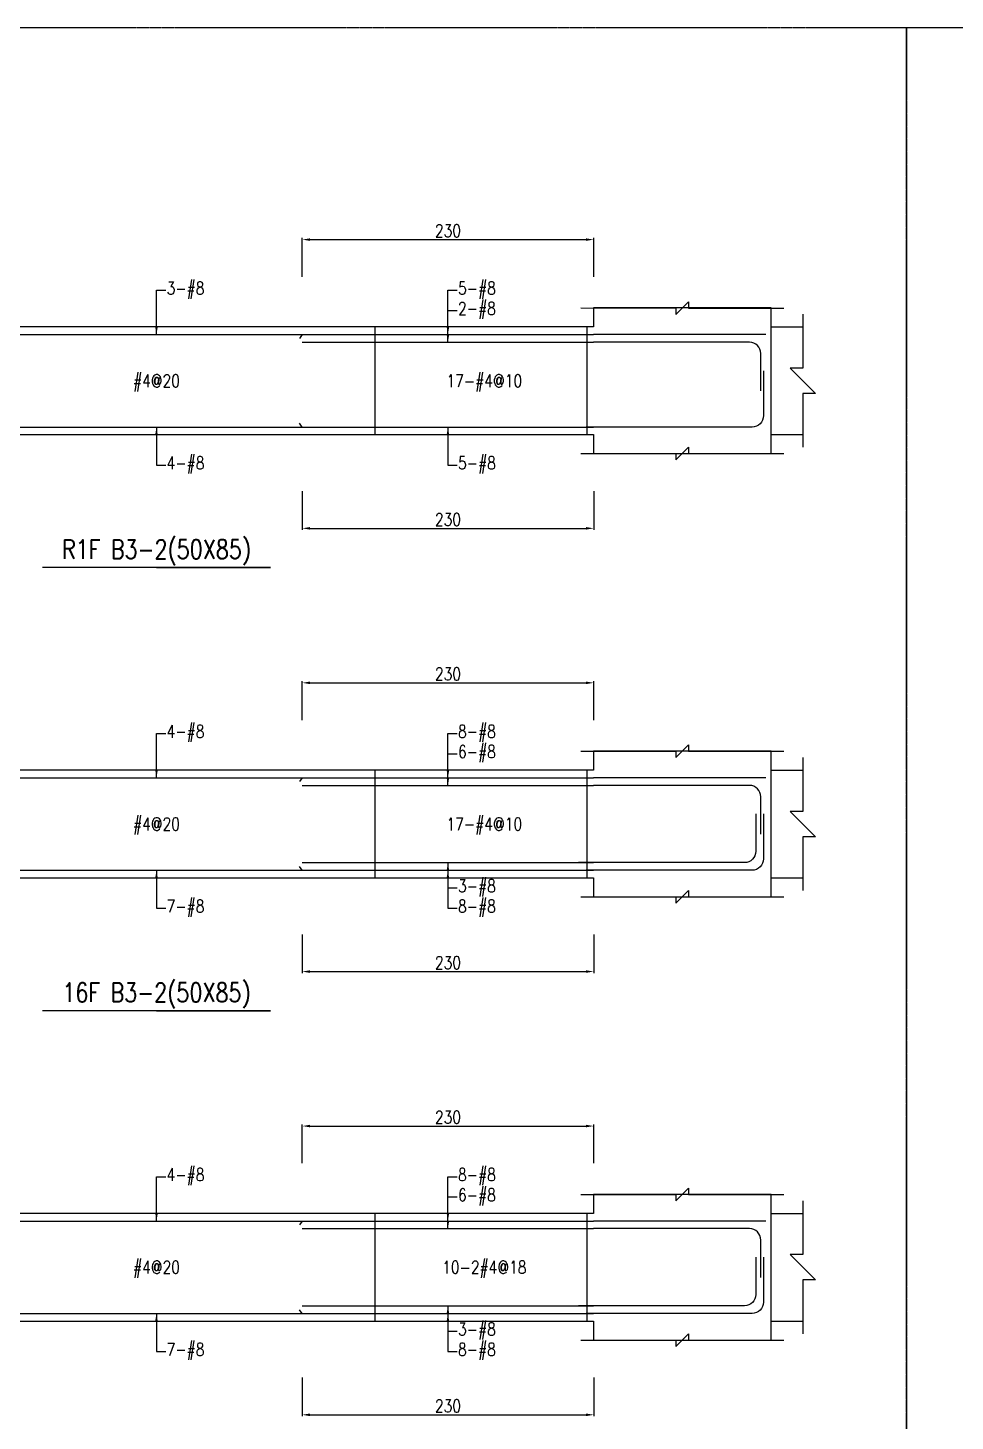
# Model space of a CAD drawing. Header units: millimetres. Extents: x 0 to 84580, y -12276 to 4373.
# Drawn here: x 41597 to 42328, y 969 to 2069 of the extents above; entities that cross this region are included whole.
import ezdxf
from ezdxf.enums import TextEntityAlignment as Align

# ---------------------------------------------------------------- set-up
doc = ezdxf.new("R2010")
doc.units = ezdxf.units.MM
doc.header["$MEASUREMENT"] = 0
doc.linetypes.add('CENTER', pattern=[2, 1.25, -0.25, 0.25, -0.25])
for name, color, linetype in [('S-DIM', 2, 'Continuous'), ('S-GRID', 1, 'CENTER'), ('S-LEADER', 2, 'Continuous'), ('S-RC', 130, 'Continuous'), ('S-REINF', 6, 'Continuous'), ('S-TEXT', 2, 'Continuous')]:
    doc.layers.add(name, color=color, linetype=linetype)
doc.styles.add('CS4', font='romans.shx', dxfattribs={"width": 0.8, "bigfont": 'lsp.shx'})
doc.styles.get("Standard").update_dxf_attribs({"font": 'arial.ttf'})
doc.dimstyles.new('ISO-25', dxfattribs={"dimtxt": 2.5, "dimasz": 2.5, "dimexe": 1.25, "dimexo": 0.625, "dimtad": 1, "dimtxsty": 'Standard', "dimcen": 2.5, "dimadec": 0, "dimazin": 0, "dimtfac": 1, "dimtmove": 0, "dimatfit": 3, "dimfxl": 0, "dimarcsym": 0})

# ---------------------------------------------------------------- blocks, each defined once
blk = doc.blocks.new('*D448')
at = {"layer": 'DEFPOINTS', "color": 0, "transparency": 16777216}
for p in [(42043.2, 1201.8), (41813.2, 1171.8), (42043.2, 1171.8)]:
    blk.add_point(p, dxfattribs=at)
at = {"layer": 'S-DIM', "color": 0, "lineweight": -2, "transparency": 16777216}
for p, q in [((41813.2, 1172.4), (41813.2, 1203.1)), ((41819.2, 1201.8), (42037.2, 1201.8)), ((42043.2, 1172.4), (42043.2, 1203.1))]:
    blk.add_line(p, q, dxfattribs=at)
at = {"layer": 'S-DIM', "color": 0, "transparency": 16777216}
for points in [[(41819.2, 1202.8), (41819.2, 1200.8), (41813.2, 1201.8)], [(42037.2, 1202.8), (42037.2, 1200.8), (42043.2, 1201.8)]]:
    blk.add_solid(points, dxfattribs=at)
at = {"layer": 'S-DIM', "color": 0, "transparency": 16777216, "insert": (41928.2, 1208.8), "char_height": 10, "attachment_point": 5, "style": 'CS4'}
blk.add_mtext('230', dxfattribs=at)
blk = doc.blocks.new('*D450')
at = {"layer": 'DEFPOINTS', "color": 0, "transparency": 16777216}
for p in [(41813.2, 1003.8), (42043.2, 1003.8), (42043.2, 973.8)]:
    blk.add_point(p, dxfattribs=at)
at = {"layer": 'S-DIM', "color": 0, "lineweight": -2, "transparency": 16777216}
for p, q in [((41813.2, 1003.2), (41813.2, 972.6)), ((42043.2, 1003.2), (42043.2, 972.6)), ((41819.2, 973.8), (42037.2, 973.8))]:
    blk.add_line(p, q, dxfattribs=at)
at = {"layer": 'S-DIM', "color": 0, "transparency": 16777216}
for points in [[(41819.2, 974.8), (41819.2, 972.8), (41813.2, 973.8)], [(42037.2, 974.8), (42037.2, 972.8), (42043.2, 973.8)]]:
    blk.add_solid(points, dxfattribs=at)
at = {"layer": 'S-DIM', "color": 0, "transparency": 16777216, "insert": (41928.2, 980.8), "char_height": 10, "attachment_point": 5, "style": 'CS4'}
blk.add_mtext('230', dxfattribs=at)
blk = doc.blocks.new('*D452')
at = {"layer": 'DEFPOINTS', "color": 0, "transparency": 16777216}
for p in [(42043.2, 1551.8), (41813.2, 1521.8), (42043.2, 1521.8)]:
    blk.add_point(p, dxfattribs=at)
at = {"layer": 'S-DIM', "color": 0, "lineweight": -2, "transparency": 16777216}
for p, q in [((41813.2, 1522.4), (41813.2, 1553.1)), ((41819.2, 1551.8), (42037.2, 1551.8)), ((42043.2, 1522.4), (42043.2, 1553.1))]:
    blk.add_line(p, q, dxfattribs=at)
at = {"layer": 'S-DIM', "color": 0, "transparency": 16777216}
for points in [[(41819.2, 1552.8), (41819.2, 1550.8), (41813.2, 1551.8)], [(42037.2, 1552.8), (42037.2, 1550.8), (42043.2, 1551.8)]]:
    blk.add_solid(points, dxfattribs=at)
at = {"layer": 'S-DIM', "color": 0, "transparency": 16777216, "insert": (41928.2, 1558.8), "char_height": 10, "attachment_point": 5, "style": 'CS4'}
blk.add_mtext('230', dxfattribs=at)
blk = doc.blocks.new('*D462')
at = {"layer": 'DEFPOINTS', "color": 0, "transparency": 16777216}
for p in [(41813.2, 1353.8), (42043.2, 1353.8), (42043.2, 1323.8)]:
    blk.add_point(p, dxfattribs=at)
at = {"layer": 'S-DIM', "color": 0, "lineweight": -2, "transparency": 16777216}
for p, q in [((41813.2, 1353.2), (41813.2, 1322.6)), ((42043.2, 1353.2), (42043.2, 1322.6)), ((41819.2, 1323.8), (42037.2, 1323.8))]:
    blk.add_line(p, q, dxfattribs=at)
at = {"layer": 'S-DIM', "color": 0, "transparency": 16777216}
for points in [[(41819.2, 1324.8), (41819.2, 1322.8), (41813.2, 1323.8)], [(42037.2, 1324.8), (42037.2, 1322.8), (42043.2, 1323.8)]]:
    blk.add_solid(points, dxfattribs=at)
at = {"layer": 'S-DIM', "color": 0, "transparency": 16777216, "insert": (41928.2, 1330.8), "char_height": 10, "attachment_point": 5, "style": 'CS4'}
blk.add_mtext('230', dxfattribs=at)
blk = doc.blocks.new('*D464')
at = {"layer": 'DEFPOINTS', "color": 0, "transparency": 16777216}
for p in [(42043.2, 1901.8), (41813.2, 1871.8), (42043.2, 1871.8)]:
    blk.add_point(p, dxfattribs=at)
at = {"layer": 'S-DIM', "color": 0, "lineweight": -2, "transparency": 16777216}
for p, q in [((41813.2, 1872.4), (41813.2, 1903.1)), ((41819.2, 1901.8), (42037.2, 1901.8)), ((42043.2, 1872.4), (42043.2, 1903.1))]:
    blk.add_line(p, q, dxfattribs=at)
at = {"layer": 'S-DIM', "color": 0, "transparency": 16777216}
for points in [[(41819.2, 1902.8), (41819.2, 1900.8), (41813.2, 1901.8)], [(42037.2, 1902.8), (42037.2, 1900.8), (42043.2, 1901.8)]]:
    blk.add_solid(points, dxfattribs=at)
at = {"layer": 'S-DIM', "color": 0, "transparency": 16777216, "insert": (41928.2, 1908.8), "char_height": 10, "attachment_point": 5, "style": 'CS4'}
blk.add_mtext('230', dxfattribs=at)
blk = doc.blocks.new('*D466')
at = {"layer": 'DEFPOINTS', "color": 0, "transparency": 16777216}
for p in [(41813.2, 1703.8), (42043.2, 1703.8), (42043.2, 1673.8)]:
    blk.add_point(p, dxfattribs=at)
at = {"layer": 'S-DIM', "color": 0, "lineweight": -2, "transparency": 16777216}
for p, q in [((41813.2, 1703.2), (41813.2, 1672.6)), ((42043.2, 1703.2), (42043.2, 1672.6)), ((41819.2, 1673.8), (42037.2, 1673.8))]:
    blk.add_line(p, q, dxfattribs=at)
at = {"layer": 'S-DIM', "color": 0, "transparency": 16777216}
for points in [[(41819.2, 1674.8), (41819.2, 1672.8), (41813.2, 1673.8)], [(42037.2, 1674.8), (42037.2, 1672.8), (42043.2, 1673.8)]]:
    blk.add_solid(points, dxfattribs=at)
at = {"layer": 'S-DIM', "color": 0, "transparency": 16777216, "insert": (41928.2, 1680.8), "char_height": 10, "attachment_point": 5, "style": 'CS4'}
blk.add_mtext('230', dxfattribs=at)

msp = doc.modelspace()

# ---------------------------------------------------------------- linework, layer by layer
for p, q in [((42183.154, 1832.802), (42208.154, 1832.802)), ((42183.154, 1747.802), (42208.154, 1747.802)), ((42183.154, 1482.802), (42208.154, 1482.802)), ((42183.154, 1397.802), (42208.154, 1397.802)), ((42183.154, 1132.802), (42208.154, 1132.802)), ((42183.154, 1047.802), (42208.154, 1047.802))]:
    msp.add_line(p, q)
at = {"layer": 'S-GRID'}
for points in [[(39061, 0), (42290, 0), (42290, 2069), (39061, 2069), (39061, 0)], [(42290, 0), (45519, 0), (45519, 2069), (42290, 2069), (42290, 0)]]:
    msp.add_lwpolyline(points, dxfattribs=at)
at = {"layer": 'S-RC'}
for points in [[(42033.154, 1847.802), (42108.154, 1847.787), (42108.154, 1842.787), (42118.155, 1852.785), (42118.154, 1847.785), (42193.154, 1847.77)], [(42043.154, 1747.802), (42043.154, 1732.802), (42183.154, 1732.802), (42183.154, 1847.802), (42043.154, 1847.802), (42043.154, 1832.802)], [(42208.154, 1842.802), (42208.154, 1800.302), (42198.154, 1800.302), (42218.154, 1780.302), (42208.154, 1780.302), (42208.154, 1737.802)], [(42043.154, 1832.802), (41353.154, 1832.802)], [(41353.154, 1747.802), (42043.154, 1747.802)], [(42033.154, 1732.802), (42108.154, 1732.787), (42108.154, 1727.787), (42118.155, 1737.785), (42118.154, 1732.785), (42193.154, 1732.77)], [(41698.154, 1642.802), (41788.154, 1642.802), (41608.154, 1642.802)], [(42033.154, 1497.802), (42108.154, 1497.787), (42108.154, 1492.787), (42118.155, 1502.785), (42118.154, 1497.785), (42193.154, 1497.77)], [(42043.154, 1397.802), (42043.154, 1382.802), (42183.154, 1382.802), (42183.154, 1497.802), (42043.154, 1497.802), (42043.154, 1482.802)], [(42208.154, 1492.802), (42208.154, 1450.302), (42198.154, 1450.302), (42218.154, 1430.302), (42208.154, 1430.302), (42208.154, 1387.802)], [(42043.154, 1482.802), (41353.154, 1482.802)], [(41353.154, 1397.802), (42043.154, 1397.802)], [(42033.154, 1382.802), (42108.154, 1382.787), (42108.154, 1377.787), (42118.155, 1387.785), (42118.154, 1382.785), (42193.154, 1382.77)], [(41698.154, 1292.802), (41788.154, 1292.802), (41608.154, 1292.802)], [(42033.154, 1147.802), (42108.154, 1147.787), (42108.154, 1142.787), (42118.155, 1152.785), (42118.154, 1147.785), (42193.154, 1147.77)], [(42043.154, 1047.802), (42043.154, 1032.802), (42183.154, 1032.802), (42183.154, 1147.802), (42043.154, 1147.802), (42043.154, 1132.802)], [(42208.154, 1142.802), (42208.154, 1100.302), (42198.154, 1100.302), (42218.154, 1080.302), (42208.154, 1080.302), (42208.154, 1037.802)], [(42043.154, 1132.802), (41353.154, 1132.802)], [(41353.154, 1047.802), (42043.154, 1047.802)], [(42033.154, 1032.802), (42108.154, 1032.787), (42108.154, 1027.787), (42118.155, 1037.785), (42118.154, 1032.785), (42193.154, 1032.77)]]:
    msp.add_lwpolyline(points, dxfattribs=at)
at = {"layer": 'S-REINF'}
for points in [[(41583.154, 1826.802), (41813.154, 1826.802)], [(41813.154, 1826.802), (41811.154, 1823.802)], [(41813.154, 1826.802), (42043.154, 1826.802)], [(42179.154, 1826.802), (42043.154, 1826.802)], [(41813.154, 1820.802), (42043.154, 1820.802)], [(41583.154, 1753.802), (41813.154, 1753.802)], [(41813.154, 1753.802), (41811.154, 1756.802)], [(41813.154, 1753.802), (42043.154, 1753.802)], [(41583.154, 1476.802), (41813.154, 1476.802)], [(41813.154, 1476.802), (41811.154, 1473.802)], [(41813.154, 1476.802), (42043.154, 1476.802)], [(42179.154, 1476.802), (42043.154, 1476.802)], [(41813.154, 1470.802), (42043.154, 1470.802)], [(41813.154, 1409.802), (42043.154, 1409.802)], [(41583.154, 1403.802), (41813.154, 1403.802)], [(41813.154, 1403.802), (41811.154, 1406.802)], [(41813.154, 1403.802), (42043.154, 1403.802)], [(41583.154, 1126.802), (41813.154, 1126.802)], [(41813.154, 1126.802), (41811.154, 1123.802)], [(41813.154, 1126.802), (42043.154, 1126.802)], [(42179.154, 1126.802), (42043.154, 1126.802)], [(41813.154, 1120.802), (42043.154, 1120.802)], [(41813.154, 1053.802), (41811.154, 1056.802)], [(41813.154, 1059.802), (42043.154, 1059.802)], [(41583.154, 1053.802), (41813.154, 1053.802)], [(41813.154, 1053.802), (42043.154, 1053.802)]]:
    msp.add_lwpolyline(points, dxfattribs=at)
at = {"layer": 'S-REINF', "color": 1}
for points in [[(41870.654, 1747.802), (41870.654, 1832.802)], [(42038.154, 1747.802), (42038.154, 1832.802)], [(41870.654, 1397.802), (41870.654, 1482.802)], [(42038.154, 1397.802), (42038.154, 1482.802)], [(41870.654, 1047.802), (41870.654, 1132.802)], [(42038.154, 1047.802), (42038.154, 1132.802)]]:
    msp.add_lwpolyline(points, dxfattribs=at)
at = {"layer": 'S-REINF'}
for points in [[(42175.154, 1782.302), (42175.154, 1811.802, 0.41421356), (42166.154, 1820.802), (42043.154, 1820.802)], [(42177.154, 1798.302), (42177.154, 1762.802, -0.41421356), (42168.154, 1753.802), (42037.154, 1753.802)], [(42175.154, 1432.302), (42175.154, 1461.802, 0.41421356), (42166.154, 1470.802), (42043.154, 1470.802)], [(42171.154, 1448.302), (42171.154, 1418.802, -0.41421356), (42162.154, 1409.802), (42031.154, 1409.802)], [(42177.154, 1448.302), (42177.154, 1412.802, -0.41421356), (42168.154, 1403.802), (42037.154, 1403.802)], [(42175.154, 1082.302), (42175.154, 1111.802, 0.41421356), (42166.154, 1120.802), (42043.154, 1120.802)], [(42171.154, 1098.302), (42171.154, 1068.802, -0.41421356), (42162.154, 1059.802), (42031.154, 1059.802)], [(42177.154, 1098.302), (42177.154, 1062.802, -0.41421356), (42168.154, 1053.802), (42037.154, 1053.802)]]:
    msp.add_lwpolyline(points, format="xyb", dxfattribs=at)

# ---------------------------------------------------------------- texts
at = {"layer": 'S-LEADER', "char_height": 10, "attachment_point": 4, "style": 'CS4'}
for s, insert in [('3-#8', (41706.154, 1861.802)), ('5-#8', (41936.154, 1861.802)), ('2-#8', (41936.154, 1845.802)), ('4-#8', (41706.154, 1723.802)), ('5-#8', (41936.154, 1723.802)), ('4-#8', (41706.154, 1511.802)), ('8-#8', (41936.154, 1511.802)), ('6-#8', (41936.154, 1495.802)), ('3-#8', (41936.154, 1389.802)), ('7-#8', (41706.154, 1373.802)), ('8-#8', (41936.154, 1373.802)), ('4-#8', (41706.154, 1161.802)), ('8-#8', (41936.154, 1161.802)), ('6-#8', (41936.154, 1145.802)), ('3-#8', (41936.154, 1039.802)), ('7-#8', (41706.154, 1023.802)), ('8-#8', (41936.154, 1023.802))]:
    msp.add_mtext(s, dxfattribs=dict(at, insert=insert))
at = {"layer": 'S-RC', "style": 'CS4', "width": 0.8}
for s, p in [('R1F B3-2(50X85)', (41698.154, 1649.802)), ('16F B3-2(50X85)', (41698.154, 1299.802))]:
    msp.add_text(s, height=15, dxfattribs=at).set_placement(p, align=Align.CENTER)
at = {"layer": 'S-TEXT', "color": 1, "style": 'CS4', "width": 0.8}
for s, p in [('#4@20', (41698.154, 1785.302)), ('17-#4@10', (41956.904, 1785.302)), ('#4@20', (41698.154, 1435.302)), ('17-#4@10', (41956.904, 1435.302)), ('#4@20', (41698.154, 1085.302)), ('10-2#4@18', (41956.904, 1085.302))]:
    msp.add_text(s, height=10, dxfattribs=at).set_placement(p, align=Align.CENTER)

# ---------------------------------------------------------------- dimensions: what is measured, and where the dimension line sits
at = {"layer": 'S-DIM'}
for p1, p2, distance, picture, middle in [((41813.154, 1871.802), (42043.154, 1871.802), 30, '*D464', (41928.154, 1908.802)), ((41813.154, 1703.802), (42043.154, 1703.802), -30, '*D466', (41928.154, 1680.802)), ((41813.154, 1521.802), (42043.154, 1521.802), 30, '*D452', (41928.154, 1558.802)), ((41813.154, 1353.802), (42043.154, 1353.802), -30, '*D462', (41928.154, 1330.802)), ((41813.154, 1171.802), (42043.154, 1171.802), 30, '*D448', (41928.154, 1208.802)), ((41813.154, 1003.802), (42043.154, 1003.802), -30, '*D450', (41928.154, 980.802))]:
    dim = msp.add_aligned_dim(p1=p1, p2=p2, distance=distance, dimstyle='ISO-25', override={"dimtxt": 10, "dimasz": 6, "dimgap": 2, "dimtxsty": 'CS4'}, dxfattribs=at)
    dim.commit()
    dim.dimension.update_dxf_attribs({"geometry": picture, "text_midpoint": middle})

# ---------------------------------------------------------------- leaders
at = {"layer": 'S-LEADER', "annotation_type": 0, "has_hookline": 1, "hookline_direction": 0}
for points, text_width in [([(41698.154, 1826.802), (41698.154, 1861.802), (41705.529, 1861.802)], 30.857), ([(41928.154, 1826.802), (41928.154, 1861.802), (41935.529, 1861.802)], 30.857), ([(41928.154, 1820.802), (41928.154, 1845.802), (41935.529, 1845.802)], 30.857), ([(41698.154, 1753.802), (41698.154, 1723.802), (41705.529, 1723.802)], 30.857), ([(41928.154, 1753.802), (41928.154, 1723.802), (41935.529, 1723.802)], 30.857), ([(41698.154, 1476.802), (41698.154, 1511.802), (41705.529, 1511.802)], 30.857), ([(41928.154, 1476.802), (41928.154, 1511.802), (41935.529, 1511.802)], 30.857), ([(41928.154, 1470.802), (41928.154, 1495.802), (41935.529, 1495.802)], 30.476), ([(41928.154, 1409.802), (41928.154, 1389.802), (41935.529, 1389.802)], 30.857), ([(41698.154, 1403.802), (41698.154, 1373.802), (41705.529, 1373.802)], 30.857), ([(41928.154, 1403.802), (41928.154, 1373.802), (41935.529, 1373.802)], 30.857), ([(41698.154, 1126.802), (41698.154, 1161.802), (41705.529, 1161.802)], 30.857), ([(41928.154, 1126.802), (41928.154, 1161.802), (41935.529, 1161.802)], 30.857), ([(41928.154, 1120.802), (41928.154, 1145.802), (41935.529, 1145.802)], 30.476), ([(41928.154, 1059.802), (41928.154, 1039.802), (41935.529, 1039.802)], 30.857), ([(41698.154, 1053.802), (41698.154, 1023.802), (41705.529, 1023.802)], 30.857), ([(41928.154, 1053.802), (41928.154, 1023.802), (41935.529, 1023.802)], 30.857)]:
    msp.add_leader(points, dimstyle='ISO-25', override={"dimasz": 6, "dimtad": 0}, dxfattribs=dict(at, text_width=text_width))

doc.saveas('drawing.dxf')
